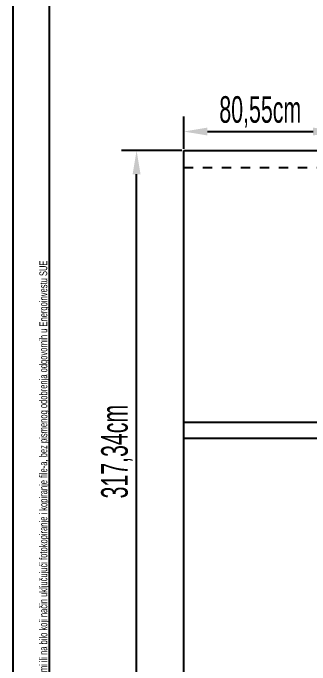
# Model space of a CAD drawing. Header units: millimetres. Extents: x 17886 to 18265, y -8727 to -7321.
# Drawn here: x 17951 to 17966.62, y -7654.39 to -7620.03 of the extents above; entities that cross this region are included whole.
import ezdxf

# ---------------------------------------------------------------- set-up
doc = ezdxf.new("R2010")
doc.units = ezdxf.units.MM
doc.linetypes.add('EPL_DASH', pattern=[1, 0.5, -0.5])
doc.layers.add('01-KOSTUR ORMARA', color=7, linetype='Continuous')
doc.layers.add('TANKE', color=7, linetype='Continuous', lineweight=15)
doc.styles.add('TEHNO', font='tehno_98.shx', dxfattribs={"width": 0.6})
doc.dimstyles.new('ISO-25-Dušan', dxfattribs={"dimscale": 50, "dimtxt": 3.5, "dimasz": 3, "dimexe": 1.25, "dimexo": 1.25, "dimgap": 0.7, "dimtad": 1, "dimdec": 0, "dimtxsty": 'TEHNO', "dimcen": 2.5, "dimclrd": 191, "dimclre": 191, "dimclrt": 254, "dimadec": 0, "dimazin": 0, "dimtfac": 1, "dimtdec": 0, "dimtmove": 0, "dimatfit": 3, "dimfxl": 1, "dimarcsym": 0})

# ---------------------------------------------------------------- blocks, each defined once
blk = doc.blocks.new('Zaglavlje A4 prazno-Sue')
at = {"color": 7, "true_color": 0xffffff}
blk.add_lwpolyline([(297, 0), (0, 0), (0, 210), (297, 210)], close=True, dxfattribs=at)
at = {"layer": '01-KOSTUR ORMARA'}
blk.add_lwpolyline([(7, 205), (292, 205), (292, 5), (7, 5)], close=True, dxfattribs=at)
at = {"color": 7, "width": 0.7}
blk.add_text('Ne dijeliti ovaj dokument reprodukovan u bilo kojoj formi ili na bilo koji način uključujući fotokopiranje i kopiranje file-a, bez pismenog odobrenja odgovornih u Energoinvestu SUE', height=1.5, rotation=90, dxfattribs=at).set_placement((6.54, 28.38))
blk = doc.blocks.new('*D220')
at = {"layer": 'Defpoints', "color": 0, "transparency": 16777216}
for p in [(17968.037, -7626.276), (17959.982, -7627.279), (17968.037, -7630.678)]:
    blk.add_point(p, dxfattribs=at)
at = {"layer": 'TANKE', "color": 4, "lineweight": -2, "transparency": 16777216}
for p, q in [((17959.982, -7627.179), (17959.982, -7625.476)), ((17968.037, -7630.578), (17968.037, -7625.476)), ((17961.232, -7626.276), (17966.787, -7626.276))]:
    blk.add_line(p, q, dxfattribs=at)
at = {"layer": 'TANKE', "color": 4, "transparency": 16777216}
for points in [[(17961.232, -7626.068), (17961.232, -7626.484), (17959.982, -7626.276)], [(17966.787, -7626.068), (17966.787, -7626.484), (17968.037, -7626.276)]]:
    blk.add_solid(points, dxfattribs=at)
at = {"layer": 'TANKE', "color": 1, "transparency": 16777216, "insert": (17964.009, -7625.243), "char_height": 1.4, "attachment_point": 5, "style": 'TEHNO'}
blk.add_mtext('80,55cm', dxfattribs=at)
blk = doc.blocks.new('*D226')
at = {"layer": 'Defpoints', "color": 0, "transparency": 16777216}
for p in [(17957.502, -7627.279), (17959.982, -7627.279), (17959.982, -7659.013)]:
    blk.add_point(p, dxfattribs=at)
at = {"layer": 'TANKE', "color": 4, "lineweight": -2, "transparency": 16777216}
for p, q in [((17959.882, -7627.279), (17956.702, -7627.279)), ((17957.502, -7657.763), (17957.502, -7628.529)), ((17959.882, -7659.013), (17956.702, -7659.013))]:
    blk.add_line(p, q, dxfattribs=at)
at = {"layer": 'TANKE', "color": 4, "transparency": 16777216}
for points in [[(17957.293, -7628.529), (17957.71, -7628.529), (17957.502, -7627.279)], [(17957.293, -7657.763), (17957.71, -7657.763), (17957.502, -7659.013)]]:
    blk.add_solid(points, dxfattribs=at)
at = {"layer": 'TANKE', "color": 1, "transparency": 16777216, "insert": (17956.468, -7643.146), "char_height": 1.4, "attachment_point": 5, "rotation": 90, "style": 'TEHNO'}
blk.add_mtext('317,34cm', dxfattribs=at)

msp = doc.modelspace()

# ---------------------------------------------------------------- linework, layer by layer
at = {"color": 30, "true_color": 0xf8991e}
for points in [[(17959.98168, -7627.27897), (18024.94169, -7627.27897), (18024.94169, -7659.01293), (17959.98168, -7659.01293)], [(17959.98168, -7641.59691), (18024.94169, -7641.59691), (18024.94169, -7642.46293), (17959.98168, -7642.46293)]]:
    msp.add_lwpolyline(points, close=True, dxfattribs=at)
at = {"color": 30, "linetype": 'EPL_DASH', "true_color": 0xf8991e}
msp.add_lwpolyline([(17959.98168, -7628.17313), (18024.94169, -7628.17313), (18024.94169, -7658.14691), (17959.98168, -7658.14691)], close=True, dxfattribs=at)

# ---------------------------------------------------------------- block references
at = {"xscale": 0.275, "yscale": 0.275, "zscale": 0.275}
msp.add_blockref('Zaglavlje A4 prazno-Sue', (17951.00426, -7672.01777), dxfattribs=at)

# ---------------------------------------------------------------- dimensions: what is measured, and where the dimension line sits
at = {"layer": 'TANKE'}
for base, p1, p2, angle, picture, middle in [((17968.03668, -7626.27616), (17959.98168, -7627.27897), (17968.03668, -7630.67768), 180, '*D220', (17964.00918, -7626.27616)), ((17957.50163, -7627.27897), (17959.98168, -7659.01293), (17959.98168, -7627.27897), 270, '*D226', (17957.50163, -7643.14595))]:
    dim = msp.add_linear_dim(base=base, p1=p1, p2=p2, angle=angle, dimstyle='ISO-25-Dušan', override={"dimscale": 1, "dimtxt": 1.4, "dimasz": 1.25, "dimexe": 0.8, "dimexo": 0.1, "dimgap": 0.2, "dimdec": 2, "dimlfac": 10, "dimpost": 'cm', "dimsah": 1, "dimclrd": 4, "dimclre": 4, "dimclrt": 1}, dxfattribs=at)
    dim.commit()
    dim.dimension.update_dxf_attribs({"geometry": picture, "text_midpoint": middle, "dimtype": 160})

doc.saveas('drawing.dxf')
